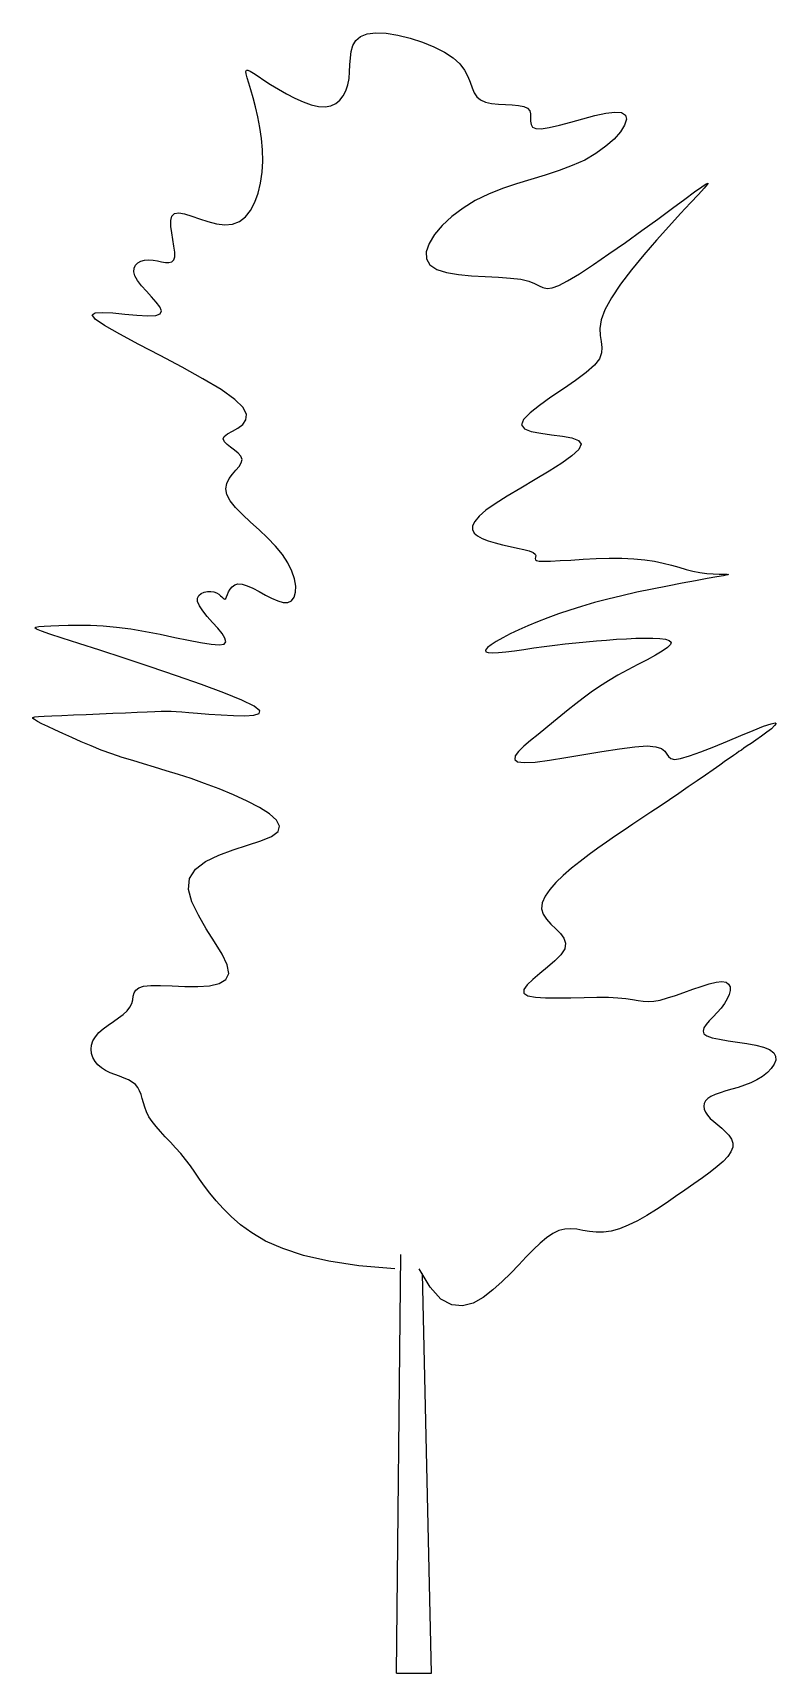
# Model space of a CAD drawing. Header units: metres. Extents: x -2.3 to 2.4, y 0 to 10.2.
import ezdxf

# ---------------------------------------------------------------- set-up
doc = ezdxf.new("R2010")
doc.units = ezdxf.units.M
doc.header["$LTSCALE"] = 0.2

msp = doc.modelspace()

# ---------------------------------------------------------------- linework, layer by layer
msp.add_lwpolyline([(-0.009, 2.505), (-0.232, 2.524), (-0.419, 2.552), (-0.576, 2.588), (-0.704, 2.63), (-0.81, 2.677), (-0.895, 2.727), (-0.965, 2.778), (-1.024, 2.829), (-1.073, 2.878), (-1.117, 2.926), (-1.155, 2.973), (-1.188, 3.018), (-1.219, 3.061), (-1.248, 3.103), (-1.276, 3.143), (-1.306, 3.182), (-1.336, 3.219), (-1.368, 3.255), (-1.4, 3.289), (-1.432, 3.322), (-1.462, 3.355), (-1.489, 3.386), (-1.513, 3.417), (-1.533, 3.447), (-1.548, 3.477), (-1.559, 3.506), (-1.568, 3.534), (-1.575, 3.56), (-1.582, 3.585), (-1.591, 3.608), (-1.602, 3.629), (-1.617, 3.647), (-1.637, 3.662), (-1.66, 3.675), (-1.687, 3.687), (-1.716, 3.698), (-1.745, 3.709), (-1.774, 3.72), (-1.802, 3.734), (-1.827, 3.75), (-1.849, 3.769), (-1.867, 3.79), (-1.88, 3.814), (-1.889, 3.839), (-1.892, 3.865), (-1.889, 3.891), (-1.881, 3.918), (-1.865, 3.943), (-1.843, 3.968), (-1.816, 3.992), (-1.785, 4.015), (-1.753, 4.037), (-1.722, 4.059), (-1.693, 4.081), (-1.669, 4.104), (-1.651, 4.126), (-1.64, 4.149), (-1.634, 4.172), (-1.63, 4.194), (-1.625, 4.214), (-1.615, 4.232), (-1.596, 4.246), (-1.567, 4.256), (-1.522, 4.261), (-1.461, 4.261), (-1.389, 4.258), (-1.31, 4.255), (-1.231, 4.254), (-1.159, 4.259), (-1.099, 4.272), (-1.056, 4.297), (-1.038, 4.334), (-1.048, 4.388), (-1.08, 4.454), (-1.126, 4.53), (-1.178, 4.612), (-1.227, 4.695), (-1.267, 4.778), (-1.288, 4.855), (-1.282, 4.923), (-1.245, 4.981), (-1.182, 5.028), (-1.101, 5.067), (-1.012, 5.1), (-0.922, 5.129), (-0.839, 5.156), (-0.774, 5.184), (-0.733, 5.214), (-0.724, 5.247), (-0.743, 5.284), (-0.786, 5.323), (-0.848, 5.363), (-0.924, 5.403), (-1.01, 5.442), (-1.099, 5.479), (-1.188, 5.512), (-1.272, 5.542), (-1.351, 5.568), (-1.426, 5.591), (-1.498, 5.612), (-1.567, 5.633), (-1.634, 5.653), (-1.699, 5.673), (-1.764, 5.695), (-1.829, 5.719), (-1.892, 5.744), (-1.954, 5.77), (-2.012, 5.796), (-2.067, 5.821), (-2.116, 5.844), (-2.159, 5.865), (-2.196, 5.882), (-2.224, 5.896), (-2.243, 5.907), (-2.253, 5.915), (-2.253, 5.92), (-2.241, 5.924), (-2.218, 5.926), (-2.183, 5.929), (-2.134, 5.931), (-2.073, 5.933), (-2.001, 5.936), (-1.922, 5.94), (-1.84, 5.943), (-1.758, 5.947), (-1.679, 5.95), (-1.607, 5.953), (-1.545, 5.956), (-1.496, 5.958), (-1.458, 5.959), (-1.425, 5.96), (-1.396, 5.96), (-1.365, 5.958), (-1.33, 5.956), (-1.287, 5.952), (-1.232, 5.948), (-1.163, 5.942), (-1.086, 5.936), (-1.009, 5.932), (-0.939, 5.931), (-0.883, 5.935), (-0.85, 5.945), (-0.847, 5.962), (-0.881, 5.99), (-0.957, 6.027), (-1.069, 6.073), (-1.207, 6.124), (-1.362, 6.179), (-1.525, 6.234), (-1.687, 6.287), (-1.838, 6.337), (-1.968, 6.379), (-2.072, 6.412), (-2.148, 6.437), (-2.2, 6.455), (-2.23, 6.468), (-2.241, 6.476), (-2.235, 6.481), (-2.215, 6.484), (-2.183, 6.486), (-2.141, 6.489), (-2.091, 6.491), (-2.033, 6.493), (-1.967, 6.493), (-1.895, 6.492), (-1.817, 6.488), (-1.734, 6.48), (-1.646, 6.469), (-1.555, 6.454), (-1.463, 6.436), (-1.373, 6.417), (-1.288, 6.399), (-1.213, 6.384), (-1.148, 6.374), (-1.099, 6.37), (-1.068, 6.375), (-1.056, 6.389), (-1.062, 6.411), (-1.08, 6.44), (-1.107, 6.474), (-1.139, 6.509), (-1.172, 6.546), (-1.2, 6.581), (-1.221, 6.612), (-1.232, 6.639), (-1.232, 6.66), (-1.224, 6.677), (-1.21, 6.689), (-1.192, 6.697), (-1.171, 6.701), (-1.15, 6.701), (-1.131, 6.698), (-1.114, 6.692), (-1.101, 6.684), (-1.09, 6.675), (-1.081, 6.667), (-1.073, 6.659), (-1.067, 6.655), (-1.062, 6.654), (-1.057, 6.658), (-1.052, 6.668), (-1.047, 6.682), (-1.04, 6.699), (-1.03, 6.715), (-1.018, 6.73), (-1.002, 6.742), (-0.982, 6.748), (-0.956, 6.747), (-0.925, 6.737), (-0.89, 6.721), (-0.851, 6.7), (-0.812, 6.679), (-0.773, 6.659), (-0.735, 6.643), (-0.701, 6.633), (-0.672, 6.633), (-0.649, 6.644), (-0.634, 6.666), (-0.625, 6.697), (-0.624, 6.735), (-0.632, 6.779), (-0.647, 6.827), (-0.672, 6.878), (-0.706, 6.93), (-0.749, 6.982), (-0.798, 7.033), (-0.851, 7.082), (-0.904, 7.131), (-0.953, 7.177), (-0.996, 7.222), (-1.03, 7.263), (-1.051, 7.302), (-1.057, 7.337), (-1.051, 7.37), (-1.036, 7.4), (-1.015, 7.427), (-0.994, 7.452), (-0.974, 7.476), (-0.961, 7.498), (-0.956, 7.519), (-0.964, 7.539), (-0.98, 7.558), (-1.003, 7.577), (-1.027, 7.595), (-1.049, 7.612), (-1.066, 7.629), (-1.073, 7.646), (-1.068, 7.662), (-1.047, 7.677), (-1.016, 7.694), (-0.982, 7.713), (-0.952, 7.736), (-0.932, 7.764), (-0.929, 7.798), (-0.949, 7.84), (-1, 7.891), (-1.086, 7.952), (-1.199, 8.019), (-1.328, 8.091), (-1.464, 8.163), (-1.596, 8.232), (-1.714, 8.295), (-1.808, 8.349), (-1.867, 8.389), (-1.885, 8.415), (-1.867, 8.427), (-1.821, 8.43), (-1.757, 8.427), (-1.683, 8.42), (-1.608, 8.412), (-1.541, 8.408), (-1.491, 8.41), (-1.463, 8.421), (-1.456, 8.44), (-1.466, 8.465), (-1.488, 8.494), (-1.517, 8.527), (-1.549, 8.561), (-1.579, 8.595), (-1.604, 8.627), (-1.62, 8.656), (-1.626, 8.682), (-1.625, 8.704), (-1.616, 8.722), (-1.602, 8.736), (-1.583, 8.747), (-1.56, 8.753), (-1.535, 8.755), (-1.508, 8.753), (-1.481, 8.749), (-1.455, 8.744), (-1.431, 8.74), (-1.409, 8.74), (-1.392, 8.744), (-1.379, 8.755), (-1.373, 8.774), (-1.373, 8.803), (-1.378, 8.84), (-1.385, 8.881), (-1.392, 8.923), (-1.397, 8.963), (-1.397, 8.999), (-1.391, 9.027), (-1.375, 9.043), (-1.348, 9.047), (-1.312, 9.041), (-1.268, 9.027), (-1.22, 9.01), (-1.168, 8.993), (-1.115, 8.979), (-1.063, 8.972), (-1.015, 8.976), (-0.972, 8.993), (-0.935, 9.022), (-0.903, 9.062), (-0.877, 9.112), (-0.856, 9.168), (-0.841, 9.231), (-0.832, 9.298), (-0.828, 9.367), (-0.83, 9.438), (-0.836, 9.508), (-0.847, 9.576), (-0.859, 9.642), (-0.873, 9.704), (-0.888, 9.76), (-0.902, 9.809), (-0.914, 9.851), (-0.924, 9.883), (-0.93, 9.907), (-0.932, 9.923), (-0.929, 9.93), (-0.921, 9.931), (-0.907, 9.924), (-0.886, 9.912), (-0.857, 9.893), (-0.821, 9.869), (-0.779, 9.842), (-0.731, 9.813), (-0.681, 9.784), (-0.629, 9.757), (-0.578, 9.734), (-0.529, 9.716), (-0.483, 9.706), (-0.442, 9.704), (-0.407, 9.71), (-0.376, 9.724), (-0.35, 9.745), (-0.329, 9.771), (-0.313, 9.803), (-0.301, 9.839), (-0.293, 9.878), (-0.29, 9.92), (-0.288, 9.964), (-0.285, 10.006), (-0.28, 10.047), (-0.269, 10.084), (-0.251, 10.115), (-0.222, 10.14), (-0.182, 10.156), (-0.128, 10.162), (-0.063, 10.159), (0.009, 10.148), (0.085, 10.129), (0.161, 10.105), (0.233, 10.076), (0.298, 10.043), (0.352, 10.007), (0.393, 9.969), (0.422, 9.93), (0.442, 9.892), (0.457, 9.856), (0.469, 9.822), (0.482, 9.791), (0.498, 9.766), (0.521, 9.746), (0.552, 9.732), (0.59, 9.724), (0.632, 9.72), (0.676, 9.717), (0.718, 9.715), (0.757, 9.712), (0.79, 9.706), (0.813, 9.695), (0.826, 9.679), (0.831, 9.659), (0.832, 9.637), (0.832, 9.615), (0.835, 9.594), (0.844, 9.578), (0.864, 9.569), (0.897, 9.567), (0.947, 9.575), (1.01, 9.59), (1.081, 9.609), (1.155, 9.63), (1.229, 9.649), (1.297, 9.664), (1.354, 9.671), (1.396, 9.668), (1.42, 9.652), (1.425, 9.626), (1.414, 9.59), (1.388, 9.549), (1.349, 9.504), (1.298, 9.459), (1.236, 9.414), (1.167, 9.374), (1.09, 9.339), (1.008, 9.308), (0.922, 9.28), (0.834, 9.254), (0.745, 9.227), (0.657, 9.197), (0.571, 9.163), (0.489, 9.123), (0.413, 9.076), (0.343, 9.024), (0.284, 8.969), (0.236, 8.912), (0.203, 8.857), (0.185, 8.806), (0.186, 8.761), (0.207, 8.724), (0.25, 8.696), (0.311, 8.677), (0.384, 8.665), (0.466, 8.657), (0.55, 8.653), (0.632, 8.649), (0.708, 8.643), (0.771, 8.635), (0.82, 8.623), (0.856, 8.609), (0.884, 8.594), (0.908, 8.584), (0.934, 8.578), (0.965, 8.582), (1.006, 8.596), (1.061, 8.625), (1.134, 8.669), (1.221, 8.726), (1.317, 8.792), (1.419, 8.863), (1.521, 8.937), (1.62, 9.008), (1.71, 9.075), (1.787, 9.132), (1.848, 9.176), (1.892, 9.208), (1.919, 9.227), (1.931, 9.231), (1.926, 9.222), (1.907, 9.199), (1.872, 9.161), (1.823, 9.109), (1.761, 9.042), (1.689, 8.963), (1.611, 8.877), (1.533, 8.786), (1.457, 8.694), (1.389, 8.604), (1.332, 8.521), (1.291, 8.446), (1.268, 8.383), (1.261, 8.331), (1.263, 8.287), (1.269, 8.249), (1.274, 8.213), (1.272, 8.179), (1.258, 8.143), (1.228, 8.103), (1.177, 8.058), (1.11, 8.008), (1.035, 7.956), (0.958, 7.904), (0.887, 7.854), (0.828, 7.807), (0.788, 7.766), (0.775, 7.733), (0.793, 7.709), (0.836, 7.693), (0.895, 7.681), (0.962, 7.672), (1.029, 7.664), (1.088, 7.652), (1.129, 7.636), (1.146, 7.613), (1.131, 7.581), (1.088, 7.541), (1.025, 7.495), (0.947, 7.446), (0.86, 7.394), (0.771, 7.342), (0.687, 7.292), (0.613, 7.245), (0.555, 7.204), (0.513, 7.167), (0.486, 7.135), (0.472, 7.108), (0.471, 7.084), (0.481, 7.063), (0.502, 7.045), (0.531, 7.029), (0.569, 7.014), (0.612, 7.002), (0.658, 6.99), (0.705, 6.98), (0.75, 6.97), (0.79, 6.961), (0.823, 6.952), (0.847, 6.942), (0.86, 6.933), (0.864, 6.923), (0.863, 6.914), (0.861, 6.906), (0.862, 6.898), (0.868, 6.893), (0.884, 6.889), (0.912, 6.888), (0.956, 6.889), (1.014, 6.892), (1.082, 6.896), (1.157, 6.901), (1.237, 6.905), (1.318, 6.907), (1.397, 6.907), (1.472, 6.904), (1.539, 6.898), (1.599, 6.888), (1.654, 6.877), (1.704, 6.864), (1.751, 6.851), (1.795, 6.838), (1.838, 6.827), (1.88, 6.818), (1.923, 6.813), (1.963, 6.81), (2, 6.808), (2.029, 6.808), (2.049, 6.808), (2.057, 6.807), (2.051, 6.804), (2.027, 6.799), (1.985, 6.791), (1.926, 6.781), (1.853, 6.768), (1.77, 6.752), (1.68, 6.735), (1.586, 6.716), (1.491, 6.696), (1.398, 6.675), (1.31, 6.654), (1.227, 6.632), (1.148, 6.609), (1.074, 6.586), (1.004, 6.562), (0.938, 6.538), (0.875, 6.513), (0.815, 6.488), (0.759, 6.463), (0.706, 6.438), (0.659, 6.413), (0.619, 6.391), (0.587, 6.37), (0.564, 6.353), (0.553, 6.338), (0.554, 6.328), (0.569, 6.323), (0.596, 6.321), (0.633, 6.323), (0.679, 6.327), (0.732, 6.334), (0.79, 6.342), (0.852, 6.351), (0.916, 6.36), (0.981, 6.368), (1.046, 6.376), (1.111, 6.383), (1.176, 6.389), (1.24, 6.395), (1.303, 6.4), (1.365, 6.405), (1.425, 6.408), (1.484, 6.411), (1.54, 6.412), (1.59, 6.412), (1.633, 6.41), (1.668, 6.405), (1.691, 6.398), (1.702, 6.387), (1.699, 6.372), (1.68, 6.354), (1.648, 6.332), (1.605, 6.306), (1.553, 6.278), (1.496, 6.248), (1.435, 6.215), (1.373, 6.182), (1.314, 6.147), (1.259, 6.112), (1.207, 6.077), (1.158, 6.041), (1.111, 6.005), (1.065, 5.968), (1.02, 5.931), (0.974, 5.893), (0.927, 5.855), (0.878, 5.816), (0.831, 5.778), (0.79, 5.742), (0.757, 5.71), (0.737, 5.682), (0.734, 5.66), (0.751, 5.646), (0.792, 5.641), (0.859, 5.644), (0.948, 5.656), (1.051, 5.672), (1.162, 5.691), (1.274, 5.71), (1.382, 5.727), (1.477, 5.739), (1.554, 5.744), (1.608, 5.739), (1.642, 5.728), (1.663, 5.712), (1.676, 5.694), (1.686, 5.678), (1.7, 5.666), (1.723, 5.661), (1.76, 5.666), (1.816, 5.682), (1.887, 5.707), (1.967, 5.739), (2.051, 5.773), (2.134, 5.808), (2.211, 5.84), (2.275, 5.866), (2.322, 5.882), (2.347, 5.888), (2.354, 5.883), (2.344, 5.87), (2.324, 5.851), (2.295, 5.829), (2.262, 5.805), (2.228, 5.781), (2.198, 5.76), (2.173, 5.744), (2.154, 5.73), (2.138, 5.719), (2.123, 5.709), (2.107, 5.698), (2.09, 5.686), (2.068, 5.671), (2.04, 5.651), (2.005, 5.626), (1.963, 5.597), (1.915, 5.564), (1.863, 5.528), (1.808, 5.49), (1.75, 5.45), (1.692, 5.411), (1.634, 5.371), (1.577, 5.333), (1.521, 5.296), (1.466, 5.26), (1.412, 5.223), (1.357, 5.187), (1.303, 5.149), (1.249, 5.111), (1.194, 5.071), (1.139, 5.029), (1.085, 4.986), (1.034, 4.942), (0.988, 4.898), (0.95, 4.855), (0.921, 4.813), (0.904, 4.773), (0.899, 4.736), (0.91, 4.702), (0.931, 4.671), (0.958, 4.641), (0.988, 4.612), (1.016, 4.583), (1.037, 4.553), (1.048, 4.522), (1.043, 4.488), (1.019, 4.451), (0.982, 4.412), (0.937, 4.373), (0.889, 4.334), (0.845, 4.297), (0.81, 4.264), (0.79, 4.235), (0.79, 4.213), (0.815, 4.197), (0.862, 4.188), (0.925, 4.183), (0.999, 4.183), (1.08, 4.184), (1.163, 4.186), (1.243, 4.187), (1.314, 4.187), (1.373, 4.184), (1.422, 4.179), (1.463, 4.173), (1.498, 4.168), (1.53, 4.164), (1.561, 4.162), (1.595, 4.164), (1.634, 4.17), (1.679, 4.183), (1.729, 4.199), (1.782, 4.217), (1.836, 4.237), (1.889, 4.255), (1.938, 4.27), (1.981, 4.28), (2.017, 4.284), (2.043, 4.28), (2.059, 4.269), (2.068, 4.252), (2.068, 4.23), (2.062, 4.205), (2.05, 4.178), (2.034, 4.149), (2.013, 4.12), (1.988, 4.092), (1.963, 4.066), (1.939, 4.041), (1.919, 4.018), (1.906, 3.997), (1.9, 3.978), (1.906, 3.961), (1.924, 3.948), (1.957, 3.936), (2.002, 3.927), (2.056, 3.918), (2.113, 3.91), (2.172, 3.901), (2.227, 3.891), (2.275, 3.879), (2.313, 3.863), (2.338, 3.844), (2.35, 3.822), (2.351, 3.798), (2.341, 3.772), (2.323, 3.746), (2.299, 3.721), (2.268, 3.697), (2.233, 3.676), (2.196, 3.658), (2.157, 3.643), (2.117, 3.629), (2.078, 3.618), (2.041, 3.607), (2.006, 3.596), (1.975, 3.585), (1.949, 3.573), (1.93, 3.56), (1.916, 3.545), (1.907, 3.529), (1.905, 3.512), (1.907, 3.494), (1.915, 3.475), (1.928, 3.456), (1.945, 3.436), (1.967, 3.417), (1.991, 3.396), (2.016, 3.376), (2.04, 3.354), (2.06, 3.332), (2.076, 3.308), (2.084, 3.284), (2.084, 3.258), (2.073, 3.23), (2.053, 3.201), (2.024, 3.17), (1.987, 3.138), (1.944, 3.104), (1.896, 3.068), (1.843, 3.031), (1.787, 2.993), (1.73, 2.953), (1.671, 2.912), (1.611, 2.873), (1.552, 2.836), (1.494, 2.803), (1.437, 2.775), (1.382, 2.753), (1.331, 2.738), (1.283, 2.732), (1.238, 2.732), (1.196, 2.737), (1.156, 2.743), (1.118, 2.75), (1.081, 2.753), (1.044, 2.751), (1.007, 2.742), (0.969, 2.724), (0.931, 2.698), (0.891, 2.664), (0.849, 2.624), (0.805, 2.579), (0.759, 2.53), (0.709, 2.479), (0.655, 2.426), (0.598, 2.374), (0.538, 2.327), (0.475, 2.292), (0.41, 2.275), (0.343, 2.282), (0.276, 2.318), (0.209, 2.391), (0.142, 2.505)])
at = {"flags": 128}
for points in [[(0, 0), (0.028, 2.593)], [(0, 0), (0.217, 0), (0.162, 2.477)]]:
    msp.add_lwpolyline(points, dxfattribs=at)

doc.saveas('drawing.dxf')
